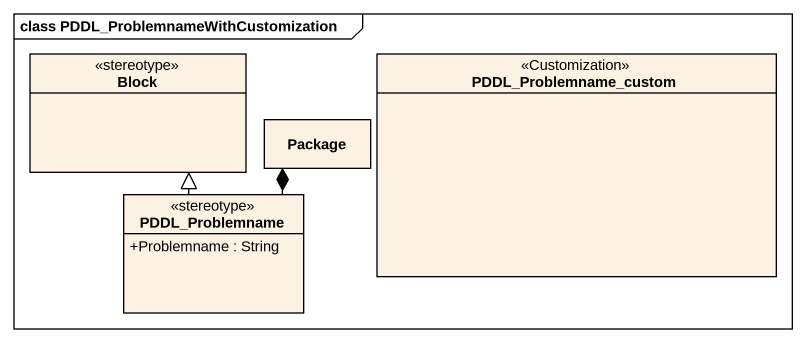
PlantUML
@startuml
mainframe class PDDL_ProblemnameWithCustomization
hide circle
hide empty members
skinparam classAttributeIconSize 0
class Block <<stereotype>>
class PDDL_Problemname_custom <<Customization>>
class "Package" as Package_
class PDDL_Problemname <<stereotype>> {
  +Problemname : String
}
PDDL_Problemname -up-|> Block
PDDL_Problemname -up-* Package_
@enduml
